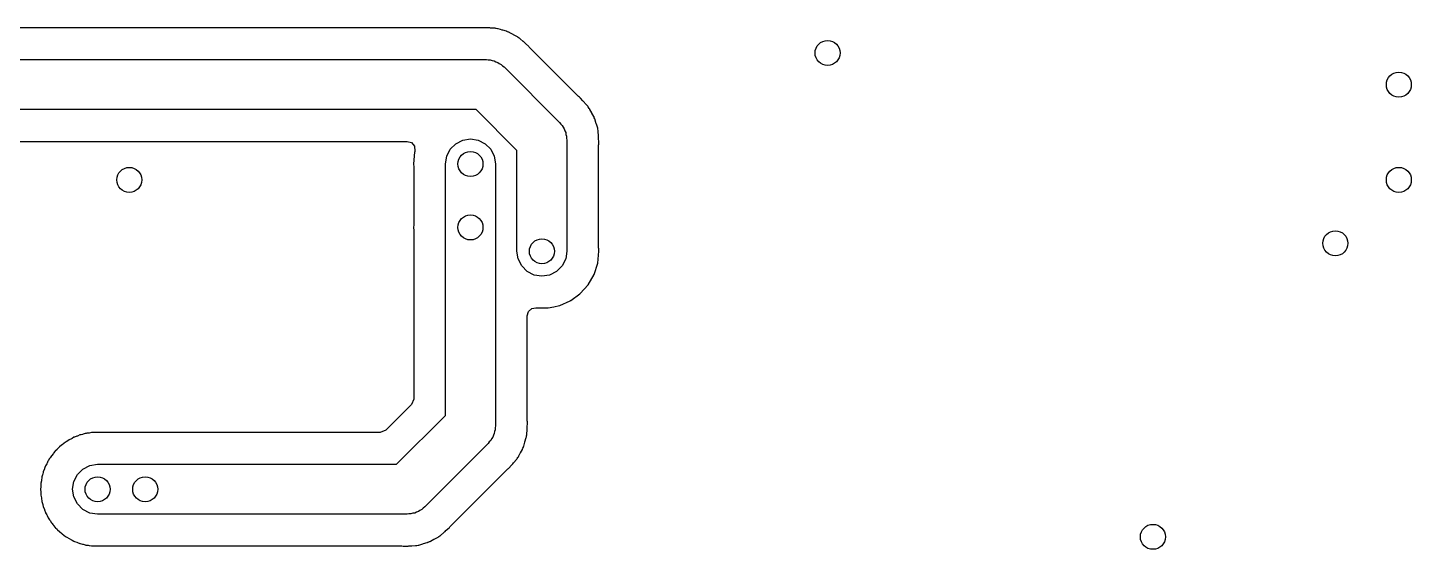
# Model space of a CAD drawing. Extents: x 0.03 to 5.34, y -2.52 to 1.97.
# Drawn here: x 2.256 to 3.128, y 0.567 to 0.896 of the extents above; entities that cross this region are included whole.
import ezdxf

# ---------------------------------------------------------------- set-up
doc = ezdxf.new("R2010")
doc.units = 0
doc.header["$MEASUREMENT"] = 0
doc.layers.add('BLACK', color=7, linetype='CONTINUOUS')

msp = doc.modelspace()

# ---------------------------------------------------------------- linework, layer by layer
at = {"layer": 'BLACK', "linetype": 'CONTINUOUS'}
for p, q in [((2.5418, 0.895768), (2.04313, 0.895768)), ((2.54257, 0.895829), (2.5418, 0.895768)), ((2.54286, 0.895875), (2.54257, 0.895829)), ((2.54312, 0.895915), (2.54286, 0.895875)), ((2.54338, 0.895902), (2.54312, 0.895915)), ((2.5458, 0.895775), (2.54338, 0.895902)), ((2.54338, 0.895902), (2.54338, 0.895902)), ((2.54606, 0.895768), (2.5458, 0.895775)), ((2.54687, 0.895768), (2.54606, 0.895768)), ((2.54712, 0.895742), (2.54687, 0.895768)), ((2.54768, 0.895683), (2.54712, 0.895742)), ((2.54794, 0.895663), (2.54768, 0.895683)), ((2.55037, 0.895535), (2.54794, 0.895663)), ((2.55063, 0.895522), (2.55037, 0.895535)), ((2.55037, 0.895535), (2.55037, 0.895535)), ((2.55088, 0.895454), (2.55063, 0.895522)), ((2.55116, 0.895378), (2.55088, 0.895454)), ((2.55088, 0.895454), (2.55088, 0.895454)), ((2.55193, 0.895237), (2.55116, 0.895378)), ((2.55222, 0.895206), (2.55193, 0.895237)), ((2.55248, 0.895179), (2.55222, 0.895206)), ((2.55222, 0.895206), (2.55222, 0.895206)), ((2.55391, 0.894713), (2.55248, 0.895179)), ((2.55504, 0.894347), (2.55391, 0.894713)), ((2.55529, 0.894273), (2.55504, 0.894347)), ((2.55764, 0.893643), (2.55529, 0.894273)), ((2.55789, 0.893576), (2.55764, 0.893643)), ((2.55764, 0.893643), (2.55764, 0.893643)), ((2.55812, 0.893458), (2.55789, 0.893576)), ((2.55838, 0.893324), (2.55812, 0.893458)), ((2.5591, 0.893027), (2.55838, 0.893324)), ((2.55938, 0.892936), (2.5591, 0.893027)), ((2.55963, 0.892855), (2.55938, 0.892936)), ((2.55938, 0.892936), (2.55938, 0.892936)), ((2.55985, 0.892725), (2.55963, 0.892855)), ((2.56196, 0.891509), (2.55985, 0.892725)), ((2.55985, 0.892725), (2.55985, 0.892725)), ((2.56219, 0.891385), (2.56196, 0.891509)), ((2.56459, 0.890162), (2.56219, 0.891385)), ((2.56479, 0.889999), (2.56459, 0.890162)), ((2.56502, 0.889814), (2.56479, 0.889999)), ((2.56479, 0.889999), (2.56479, 0.889999)), ((2.56566, 0.889373), (2.56502, 0.889814)), ((2.56614, 0.889096), (2.56566, 0.889373)), ((2.56633, 0.888922), (2.56614, 0.889096)), ((2.56814, 0.887294), (2.56633, 0.888922)), ((2.56633, 0.888922), (2.56633, 0.888922)), ((2.56834, 0.887125), (2.56814, 0.887294)), ((2.56897, 0.886616), (2.56834, 0.887125)), ((2.56954, 0.886044), (2.56897, 0.886616)), ((2.56973, 0.885865), (2.56954, 0.886044)), ((2.57173, 0.884065), (2.56973, 0.885865)), ((2.57205, 0.883618), (2.57173, 0.884065)), ((2.57256, 0.883026), (2.57205, 0.883618)), ((2.60303, 0.852557), (2.57256, 0.883026)), ((2.045, 0.875748), (2.545, 0.875748)), ((2.545, 0.875748), (2.54622, 0.875554)), ((2.54622, 0.875554), (2.54746, 0.875554)), ((2.54746, 0.875554), (2.54864, 0.875171)), ((2.54864, 0.875171), (2.54987, 0.874977)), ((2.54987, 0.874977), (2.55097, 0.874415)), ((2.55097, 0.874415), (2.55215, 0.874032)), ((2.55215, 0.874032), (2.55315, 0.873303)), ((2.55315, 0.873303), (2.55426, 0.87274)), ((2.55426, 0.87274), (2.55513, 0.871864)), ((2.55513, 0.871864), (2.55614, 0.871136)), ((2.55614, 0.871136), (2.59114, 0.836136)), ((2.60362, 0.852052), (2.60303, 0.852557)), ((2.60385, 0.85188), (2.60362, 0.852052)), ((2.60406, 0.851727), (2.60385, 0.85188)), ((2.60385, 0.85188), (2.60385, 0.85188)), ((2.60424, 0.851534), (2.60406, 0.851727)), ((2.60586, 0.849728), (2.60424, 0.851534)), ((2.60424, 0.851534), (2.60424, 0.851534)), ((2.60604, 0.84954), (2.60586, 0.849728)), ((2.60662, 0.848967), (2.60604, 0.84954)), ((2.60687, 0.848649), (2.60662, 0.848967)), ((2.60713, 0.848338), (2.60687, 0.848649)), ((2.60729, 0.84814), (2.60713, 0.848338)), ((2.6091, 0.846139), (2.60729, 0.84814)), ((2.60923, 0.845914), (2.6091, 0.846139)), ((2.60937, 0.84566), (2.60923, 0.845914)), ((2.60923, 0.845914), (2.60923, 0.845914)), ((2.53848, 0.844252), (2.045, 0.844252)), ((2.56425, 0.818477), (2.53848, 0.844252)), ((2.60981, 0.845018), (2.60937, 0.84566)), ((2.61, 0.84479), (2.60981, 0.845018)), ((2.61016, 0.844588), (2.61, 0.84479)), ((2.61, 0.84479), (2.61, 0.84479)), ((2.61028, 0.844356), (2.61016, 0.844588)), ((2.61138, 0.842189), (2.61028, 0.844356)), ((2.61151, 0.84196), (2.61138, 0.842189)), ((2.61273, 0.839853), (2.61151, 0.84196)), ((2.61286, 0.839628), (2.61273, 0.839853)), ((2.61273, 0.839853), (2.61273, 0.839853)), ((2.61294, 0.839381), (2.61286, 0.839628)), ((2.61303, 0.839101), (2.61294, 0.839381)), ((2.61294, 0.839381), (2.61294, 0.839381)), ((2.61332, 0.838383), (2.61303, 0.839101)), ((2.61358, 0.837889), (2.61332, 0.838383)), ((2.61364, 0.837638), (2.61358, 0.837889)), ((2.61427, 0.835287), (2.61364, 0.837638)), ((2.61364, 0.837638), (2.61364, 0.837638)), ((2.59114, 0.836136), (2.59186, 0.835133)), ((2.59186, 0.835133), (2.59274, 0.834256)), ((2.59274, 0.834256), (2.5933, 0.833152)), ((2.5933, 0.833152), (2.59403, 0.832149)), ((2.59403, 0.832149), (2.59441, 0.830971)), ((2.59441, 0.830971), (2.59498, 0.829866)), ((2.59498, 0.829866), (2.59517, 0.828642)), ((2.59517, 0.828642), (2.59555, 0.827464)), ((2.61435, 0.835038), (2.61427, 0.835287)), ((2.61518, 0.832477), (2.61435, 0.835038)), ((2.61521, 0.832219), (2.61518, 0.832477)), ((2.61524, 0.831927), (2.61521, 0.832219)), ((2.61521, 0.832219), (2.61521, 0.832219)), ((2.61538, 0.831161), (2.61524, 0.831927)), ((2.61552, 0.830626), (2.61538, 0.831161)), ((2.61554, 0.830366), (2.61552, 0.830626)), ((2.61566, 0.827938), (2.61554, 0.830366)), ((2.61554, 0.830366), (2.61554, 0.830366)), ((2.04313, 0.824232), (2.49519, 0.824232)), ((2.49519, 0.824232), (2.49787, 0.823445)), ((2.49787, 0.823445), (2.4997, 0.821332)), ((2.4997, 0.821332), (2.49989, 0.817992)), ((2.52226, 0.819256), (2.52574, 0.82274)), ((2.52574, 0.82274), (2.53013, 0.824977)), ((2.53013, 0.824977), (2.535, 0.825748)), ((2.535, 0.825748), (2.53987, 0.824977)), ((2.53987, 0.824977), (2.54426, 0.82274)), ((2.54426, 0.82274), (2.54774, 0.819256)), ((2.59555, 0.827464), (2.59555, 0.826224)), ((2.59555, 0.826224), (2.59575, 0.825)), ((2.59575, 0.825), (2.59575, 0.755)), ((2.61568, 0.827679), (2.61566, 0.827938)), ((2.61577, 0.826873), (2.61568, 0.827679)), ((2.61577, 0.826063), (2.61577, 0.826873)), ((2.61577, 0.825803), (2.61577, 0.826063)), ((2.61586, 0.824232), (2.61577, 0.825803)), ((2.61577, 0.821796), (2.61583, 0.822572)), ((2.61577, 0.757133), (2.61577, 0.821796)), ((2.61583, 0.822572), (2.61587, 0.822861)), ((2.61592, 0.823118), (2.61586, 0.824232)), ((2.61587, 0.822861), (2.61592, 0.823118)), ((2.49982, 0.817477), (2.49904, 0.81)), ((2.49991, 0.817739), (2.49982, 0.817477)), ((2.49989, 0.817992), (2.49996, 0.817979)), ((2.49996, 0.817979), (2.49991, 0.817745)), ((2.49991, 0.817745), (2.49991, 0.817739)), ((2.51925, 0.81), (2.52002, 0.814866)), ((2.52002, 0.814866), (2.52226, 0.819256)), ((2.54774, 0.819256), (2.54998, 0.814866)), ((2.54998, 0.814866), (2.55075, 0.81)), ((2.56425, 0.755), (2.56425, 0.818477)), ((2.49904, 0.81), (2.49906, 0.809742)), ((2.49906, 0.809742), (2.49921, 0.808386)), ((2.49921, 0.808386), (2.49923, 0.807867)), ((2.49923, 0.807867), (2.49923, 0.772133)), ((2.51925, 0.651523), (2.51925, 0.81)), ((2.55075, 0.81), (2.55075, 0.645)), ((2.49921, 0.771615), (2.49904, 0.77)), ((2.49904, 0.77), (2.49906, 0.769742)), ((2.49906, 0.769742), (2.49921, 0.768385)), ((2.49923, 0.772133), (2.49921, 0.771615)), ((2.49921, 0.768385), (2.49923, 0.767867)), ((2.49923, 0.767867), (2.49923, 0.714326)), ((2.56502, 0.750134), (2.56425, 0.755)), ((2.56726, 0.745744), (2.56502, 0.750134)), ((2.59498, 0.750134), (2.59274, 0.745744)), ((2.59575, 0.755), (2.59498, 0.750134)), ((2.61518, 0.747523), (2.61596, 0.755)), ((2.61579, 0.756614), (2.61577, 0.757133)), ((2.61596, 0.755), (2.61579, 0.756614)), ((2.57074, 0.74226), (2.56726, 0.745744)), ((2.57513, 0.740023), (2.57074, 0.74226)), ((2.58926, 0.74226), (2.58487, 0.740023)), ((2.59274, 0.745744), (2.58926, 0.74226)), ((2.61286, 0.740372), (2.61518, 0.747523)), ((2.58, 0.739252), (2.57513, 0.740023)), ((2.58487, 0.740023), (2.58, 0.739252)), ((2.60406, 0.728273), (2.6091, 0.733861)), ((2.6091, 0.733861), (2.61286, 0.740372)), ((2.59135, 0.720901), (2.59774, 0.723748)), ((2.59774, 0.723748), (2.59798, 0.723854)), ((2.59774, 0.723748), (2.59774, 0.723748)), ((2.59798, 0.723854), (2.59819, 0.724007)), ((2.59819, 0.724007), (2.60385, 0.72812)), ((2.60385, 0.72812), (2.60406, 0.728273)), ((2.60385, 0.72812), (2.60385, 0.72812)), ((2.57077, 0.714326), (2.57156, 0.717008)), ((2.57156, 0.717008), (2.57367, 0.718838)), ((2.57367, 0.718838), (2.57617, 0.719247)), ((2.57617, 0.719247), (2.57624, 0.719232)), ((2.57624, 0.719232), (2.58376, 0.719232)), ((2.58376, 0.719232), (2.58401, 0.719286)), ((2.58401, 0.719286), (2.58744, 0.720014)), ((2.58401, 0.719286), (2.58401, 0.719286)), ((2.58744, 0.720014), (2.59111, 0.720796)), ((2.59111, 0.720796), (2.59135, 0.720901)), ((2.49923, 0.714326), (2.49923, 0.66187)), ((2.57077, 0.648204), (2.57077, 0.714326)), ((2.49778, 0.658363), (2.48164, 0.642221)), ((2.49923, 0.66187), (2.49778, 0.658363)), ((2.48848, 0.620748), (2.51925, 0.651523)), ((2.57083, 0.647428), (2.57077, 0.648204)), ((2.57077, 0.644197), (2.5709, 0.646623)), ((2.57092, 0.646882), (2.57083, 0.647428)), ((2.5709, 0.646623), (2.57092, 0.646882)), ((2.5709, 0.646623), (2.5709, 0.646623)), ((2.2835, 0.636807), (2.28202, 0.636146)), ((2.28396, 0.637043), (2.2835, 0.636807)), ((2.28515, 0.637725), (2.28396, 0.637043)), ((2.28537, 0.637855), (2.28515, 0.637725)), ((2.28515, 0.637725), (2.28515, 0.637725)), ((2.28692, 0.638357), (2.28537, 0.637855)), ((2.2874, 0.638543), (2.28692, 0.638357)), ((2.28889, 0.639204), (2.2874, 0.638543)), ((2.28968, 0.639374), (2.28889, 0.639204)), ((2.29048, 0.639542), (2.28968, 0.639374)), ((2.29098, 0.639676), (2.29048, 0.639542)), ((2.29228, 0.640098), (2.29098, 0.639676)), ((2.29252, 0.640179), (2.29228, 0.640098)), ((2.29228, 0.640098), (2.29228, 0.640098)), ((2.29278, 0.640206), (2.29252, 0.640179)), ((2.29333, 0.640263), (2.29278, 0.640206)), ((2.29278, 0.640206), (2.29278, 0.640206)), ((2.29414, 0.640349), (2.29333, 0.640263)), ((2.29465, 0.64043), (2.29414, 0.640349)), ((2.29624, 0.640768), (2.29465, 0.64043)), ((2.29812, 0.640768), (2.29624, 0.640768)), ((2.29813, 0.640768), (2.29812, 0.640768)), ((2.47813, 0.640768), (2.29813, 0.640768)), ((2.29813, 0.640768), (2.29813, 0.640768)), ((2.48164, 0.642221), (2.47813, 0.640768)), ((2.5483, 0.636848), (2.54774, 0.635744)), ((2.54903, 0.637851), (2.5483, 0.636848)), ((2.54941, 0.639029), (2.54903, 0.637851)), ((2.54998, 0.640134), (2.54941, 0.639029)), ((2.55017, 0.641358), (2.54998, 0.640134)), ((2.55055, 0.642536), (2.55017, 0.641358)), ((2.55075, 0.645), (2.55055, 0.643776)), ((2.55055, 0.643776), (2.55055, 0.642536)), ((2.56935, 0.634961), (2.57018, 0.637523)), ((2.57018, 0.637523), (2.57024, 0.638073)), ((2.57024, 0.638073), (2.57038, 0.638839)), ((2.57038, 0.638839), (2.57045, 0.639123)), ((2.57045, 0.639123), (2.57052, 0.639374)), ((2.57052, 0.639374), (2.57056, 0.640179)), ((2.57056, 0.640179), (2.57066, 0.642062)), ((2.57066, 0.642062), (2.57068, 0.642321)), ((2.57068, 0.642321), (2.57075, 0.642998)), ((2.57075, 0.642998), (2.57077, 0.643127)), ((2.57077, 0.643937), (2.57077, 0.644197)), ((2.57077, 0.643127), (2.57077, 0.643937)), ((2.27312, 0.628855), (2.27232, 0.62775)), ((2.27327, 0.629065), (2.27312, 0.628855)), ((2.27312, 0.628855), (2.27312, 0.628855)), ((2.27448, 0.630152), (2.27327, 0.629065)), ((2.27485, 0.630519), (2.27448, 0.630152)), ((2.27576, 0.631534), (2.27485, 0.630519)), ((2.27594, 0.631727), (2.27576, 0.631534)), ((2.27576, 0.631534), (2.27576, 0.631534)), ((2.27725, 0.632682), (2.27594, 0.631727)), ((2.27765, 0.633009), (2.27725, 0.632682)), ((2.27867, 0.633922), (2.27765, 0.633009)), ((2.27886, 0.634096), (2.27867, 0.633922)), ((2.27867, 0.633922), (2.27867, 0.633922)), ((2.28027, 0.634909), (2.27886, 0.634096)), ((2.2807, 0.635191), (2.28027, 0.634909)), ((2.28202, 0.636146), (2.2807, 0.635191)), ((2.54614, 0.633864), (2.50614, 0.593864)), ((2.54686, 0.634867), (2.54614, 0.633864)), ((2.54774, 0.635744), (2.54686, 0.634867)), ((2.56553, 0.626139), (2.56638, 0.627811)), ((2.56638, 0.627811), (2.56651, 0.628039)), ((2.56651, 0.628039), (2.56773, 0.630147)), ((2.56773, 0.630147), (2.56786, 0.630372)), ((2.56773, 0.630147), (2.56773, 0.630147)), ((2.56786, 0.630372), (2.56803, 0.630899)), ((2.56803, 0.630899), (2.56832, 0.631618)), ((2.56832, 0.631618), (2.56846, 0.63188)), ((2.56846, 0.63188), (2.56858, 0.632111)), ((2.56846, 0.63188), (2.56846, 0.63188)), ((2.56858, 0.632111), (2.56882, 0.633009)), ((2.56882, 0.633009), (2.56927, 0.634712)), ((2.56927, 0.634712), (2.56935, 0.634961)), ((2.26706, 0.619381), (2.26664, 0.618083)), ((2.26714, 0.619628), (2.26706, 0.619381)), ((2.26727, 0.619854), (2.26714, 0.619628)), ((2.26796, 0.621036), (2.26727, 0.619854)), ((2.26819, 0.621498), (2.26796, 0.621036)), ((2.26875, 0.622745), (2.26819, 0.621498)), ((2.26885, 0.622982), (2.26875, 0.622745)), ((2.26981, 0.624297), (2.26885, 0.622982)), ((2.27009, 0.624732), (2.26981, 0.624297)), ((2.2709, 0.626139), (2.27009, 0.624732)), ((2.27108, 0.626333), (2.2709, 0.626139)), ((2.27199, 0.627347), (2.27108, 0.626333)), ((2.27108, 0.626333), (2.27108, 0.626333)), ((2.27232, 0.62775), (2.27199, 0.627347)), ((2.29074, 0.61774), (2.29513, 0.619977)), ((2.29513, 0.619977), (2.3, 0.620748)), ((2.3, 0.620748), (2.48848, 0.620748)), ((2.55906, 0.618273), (2.56086, 0.620272)), ((2.56086, 0.620272), (2.56104, 0.62046)), ((2.56104, 0.62046), (2.56162, 0.621033)), ((2.56162, 0.621033), (2.56213, 0.621663)), ((2.56213, 0.621663), (2.56229, 0.62186)), ((2.56229, 0.62186), (2.56392, 0.623667)), ((2.56392, 0.623667), (2.5641, 0.623861)), ((2.5641, 0.623861), (2.56437, 0.62434)), ((2.56437, 0.62434), (2.56481, 0.624982)), ((2.56481, 0.624982), (2.565, 0.62521)), ((2.565, 0.62521), (2.56516, 0.625412)), ((2.56516, 0.625412), (2.56553, 0.626139)), ((2.26457, 0.610349), (2.26423, 0.608759)), ((2.26465, 0.610861), (2.26457, 0.610349)), ((2.26479, 0.612219), (2.26465, 0.610861)), ((2.26482, 0.612477), (2.26479, 0.612219)), ((2.26479, 0.612219), (2.26479, 0.612219)), ((2.2649, 0.612724), (2.26482, 0.612477)), ((2.26532, 0.614023), (2.2649, 0.612725)), ((2.2649, 0.612725), (2.2649, 0.612724)), ((2.26546, 0.614525), (2.26532, 0.614023)), ((2.26574, 0.61586), (2.26546, 0.614525)), ((2.2658, 0.616114), (2.26574, 0.61586)), ((2.26574, 0.61586), (2.26574, 0.61586)), ((2.26646, 0.617598), (2.2658, 0.616114)), ((2.26664, 0.618083), (2.26646, 0.617598)), ((2.28502, 0.609866), (2.28726, 0.614256)), ((2.28726, 0.614256), (2.29074, 0.61774)), ((2.52256, 0.581974), (2.55803, 0.617443)), ((2.55803, 0.617443), (2.55862, 0.617948)), ((2.55862, 0.617948), (2.55885, 0.61812)), ((2.55885, 0.61812), (2.55906, 0.618273)), ((2.55885, 0.61812), (2.55885, 0.61812)), ((2.26421, 0.606616), (2.26404, 0.605)), ((2.26404, 0.605), (2.26406, 0.604742)), ((2.26406, 0.604742), (2.26421, 0.603384)), ((2.26423, 0.607134), (2.26421, 0.606616)), ((2.26421, 0.603384), (2.26423, 0.602866)), ((2.26423, 0.608759), (2.26423, 0.607134)), ((2.26423, 0.602866), (2.26423, 0.601241)), ((2.28425, 0.605), (2.28502, 0.609866)), ((2.28502, 0.600134), (2.28425, 0.605)), ((2.26423, 0.601241), (2.26457, 0.599651)), ((2.26457, 0.599651), (2.26465, 0.599139)), ((2.26465, 0.599139), (2.26482, 0.597523)), ((2.26482, 0.597523), (2.2649, 0.597276)), ((2.2649, 0.597276), (2.2649, 0.597275)), ((2.2649, 0.597275), (2.26532, 0.595977)), ((2.26532, 0.595977), (2.26546, 0.595475)), ((2.26546, 0.595475), (2.2658, 0.593886)), ((2.2658, 0.593886), (2.26646, 0.592402)), ((2.28726, 0.595744), (2.28502, 0.600134)), ((2.29074, 0.59226), (2.28726, 0.595744)), ((2.50513, 0.593136), (2.50426, 0.59226)), ((2.50614, 0.593864), (2.50513, 0.593136)), ((2.26646, 0.592402), (2.26664, 0.591917)), ((2.26664, 0.591917), (2.26714, 0.590372)), ((2.26714, 0.590372), (2.26727, 0.590147)), ((2.26727, 0.590147), (2.26727, 0.590146)), ((2.26727, 0.590146), (2.26796, 0.588964)), ((2.26796, 0.588964), (2.26819, 0.588502)), ((2.26819, 0.588502), (2.26885, 0.587018)), ((2.26885, 0.587018), (2.26981, 0.585703)), ((2.26981, 0.585703), (2.27009, 0.585268)), ((2.27009, 0.585268), (2.2709, 0.583861)), ((2.29513, 0.590023), (2.29074, 0.59226)), ((2.3, 0.589252), (2.29513, 0.590023)), ((2.495, 0.589252), (2.3, 0.589252)), ((2.49622, 0.589446), (2.495, 0.589252)), ((2.49746, 0.589446), (2.49622, 0.589446)), ((2.49864, 0.589829), (2.49746, 0.589446)), ((2.49987, 0.590023), (2.49864, 0.589829)), ((2.50097, 0.590585), (2.49987, 0.590023)), ((2.50215, 0.590968), (2.50097, 0.590585)), ((2.50315, 0.591697), (2.50215, 0.590968)), ((2.50426, 0.59226), (2.50315, 0.591697)), ((2.2709, 0.583861), (2.27108, 0.583667)), ((2.27108, 0.583667), (2.27108, 0.583667)), ((2.27108, 0.583667), (2.27199, 0.582653)), ((2.27199, 0.582653), (2.27232, 0.58225)), ((2.27232, 0.58225), (2.27327, 0.580935)), ((2.27327, 0.580935), (2.27347, 0.580761)), ((2.27347, 0.580761), (2.27448, 0.579848)), ((2.27448, 0.579848), (2.27485, 0.579481)), ((2.27485, 0.579481), (2.27594, 0.578273)), ((2.27594, 0.578273), (2.27615, 0.57812)), ((2.27615, 0.57812), (2.27615, 0.57812)), ((2.27615, 0.57812), (2.27725, 0.577318)), ((2.27725, 0.577318), (2.27765, 0.576991)), ((2.27765, 0.576991), (2.27867, 0.576078)), ((2.27867, 0.576078), (2.27867, 0.576078)), ((2.27867, 0.576078), (2.27886, 0.575904)), ((2.27886, 0.575904), (2.28027, 0.575091)), ((2.51502, 0.575186), (2.51566, 0.575627)), ((2.51566, 0.575627), (2.51614, 0.575904)), ((2.51614, 0.575904), (2.51814, 0.577706)), ((2.51814, 0.577706), (2.51834, 0.577875)), ((2.51834, 0.577875), (2.51864, 0.57812)), ((2.51864, 0.57812), (2.51897, 0.578384)), ((2.51897, 0.578384), (2.51954, 0.578956)), ((2.51954, 0.578956), (2.51973, 0.579135)), ((2.51973, 0.579135), (2.52153, 0.580761)), ((2.52153, 0.580761), (2.52173, 0.580935)), ((2.52153, 0.580761), (2.52153, 0.580761)), ((2.52173, 0.580935), (2.52205, 0.581382)), ((2.52205, 0.581382), (2.52256, 0.581974)), ((2.28027, 0.575091), (2.2807, 0.574809)), ((2.2807, 0.574809), (2.28202, 0.573854)), ((2.28202, 0.573854), (2.2835, 0.573193)), ((2.2835, 0.573193), (2.28396, 0.572957)), ((2.28396, 0.572957), (2.28515, 0.572275)), ((2.28515, 0.572275), (2.28515, 0.572275)), ((2.28515, 0.572275), (2.28537, 0.572145)), ((2.28537, 0.572145), (2.28692, 0.571643)), ((2.28692, 0.571643), (2.2874, 0.571457)), ((2.2874, 0.571457), (2.28889, 0.570796)), ((2.28889, 0.570796), (2.28914, 0.570742)), ((2.28914, 0.570742), (2.28914, 0.570742)), ((2.28914, 0.570742), (2.29048, 0.570458)), ((2.29048, 0.570458), (2.29098, 0.570324)), ((2.29098, 0.570324), (2.29228, 0.569902)), ((2.29228, 0.569902), (2.29228, 0.569902)), ((2.29228, 0.569902), (2.29252, 0.569821)), ((2.29252, 0.569821), (2.29278, 0.569794)), ((2.29278, 0.569794), (2.29278, 0.569794)), ((2.29278, 0.569794), (2.29333, 0.569737)), ((2.29333, 0.569737), (2.29414, 0.569651)), ((2.29414, 0.569651), (2.29465, 0.56957)), ((2.29465, 0.56957), (2.29624, 0.569232)), ((2.29624, 0.569232), (2.29812, 0.569232)), ((2.29812, 0.569232), (2.29813, 0.569232)), ((2.29813, 0.569232), (2.29813, 0.569232)), ((2.29813, 0.569232), (2.4918, 0.569232)), ((2.4918, 0.569232), (2.49257, 0.569171)), ((2.49257, 0.569171), (2.49312, 0.569085)), ((2.49312, 0.569085), (2.49338, 0.569098)), ((2.49338, 0.569098), (2.4958, 0.569225)), ((2.49338, 0.569098), (2.49338, 0.569098)), ((2.4958, 0.569225), (2.49606, 0.569232)), ((2.49606, 0.569232), (2.49687, 0.569232)), ((2.49687, 0.569232), (2.49712, 0.569258)), ((2.49712, 0.569258), (2.49768, 0.569317)), ((2.49768, 0.569317), (2.49794, 0.569337)), ((2.49794, 0.569337), (2.50037, 0.569465)), ((2.50037, 0.569465), (2.50063, 0.569478)), ((2.50037, 0.569465), (2.50037, 0.569465)), ((2.50063, 0.569478), (2.50088, 0.569546)), ((2.50088, 0.569546), (2.50116, 0.569622)), ((2.50088, 0.569546), (2.50088, 0.569546)), ((2.50116, 0.569622), (2.50193, 0.569763)), ((2.50193, 0.569763), (2.50222, 0.569794)), ((2.50222, 0.569794), (2.50248, 0.569821)), ((2.50222, 0.569794), (2.50222, 0.569794)), ((2.50248, 0.569821), (2.50427, 0.570404)), ((2.50427, 0.570404), (2.50504, 0.570653)), ((2.50504, 0.570653), (2.50529, 0.570727)), ((2.50529, 0.570727), (2.50764, 0.571357)), ((2.50764, 0.571357), (2.50789, 0.571424)), ((2.50764, 0.571357), (2.50764, 0.571357)), ((2.50789, 0.571424), (2.50816, 0.571562)), ((2.50816, 0.571562), (2.50838, 0.571676)), ((2.50838, 0.571676), (2.5091, 0.571973)), ((2.5091, 0.571973), (2.50938, 0.572064)), ((2.50938, 0.572064), (2.50963, 0.572145)), ((2.50938, 0.572064), (2.50938, 0.572064)), ((2.50963, 0.572145), (2.50985, 0.572275)), ((2.50985, 0.572275), (2.51196, 0.573491)), ((2.51196, 0.573491), (2.51219, 0.573615)), ((2.51219, 0.573615), (2.51296, 0.574007)), ((2.51296, 0.574007), (2.51459, 0.574838)), ((2.51459, 0.574838), (2.51479, 0.575001)), ((2.51479, 0.575001), (2.51502, 0.575186)), ((2.51479, 0.575001), (2.51479, 0.575001))]:
    msp.add_line(p, q, dxfattribs=at)
at = {"layer": 'BLACK'}
for centre in [(2.76, 0.88), (3.12, 0.86), (2.535, 0.81), (2.32, 0.8), (3.12, 0.8), (2.535, 0.77), (3.08, 0.76), (2.58, 0.755), (2.3, 0.605), (2.33, 0.605), (2.965, 0.575)]:
    msp.add_circle(centre, 0.007874, dxfattribs=at)

doc.saveas('drawing.dxf')
